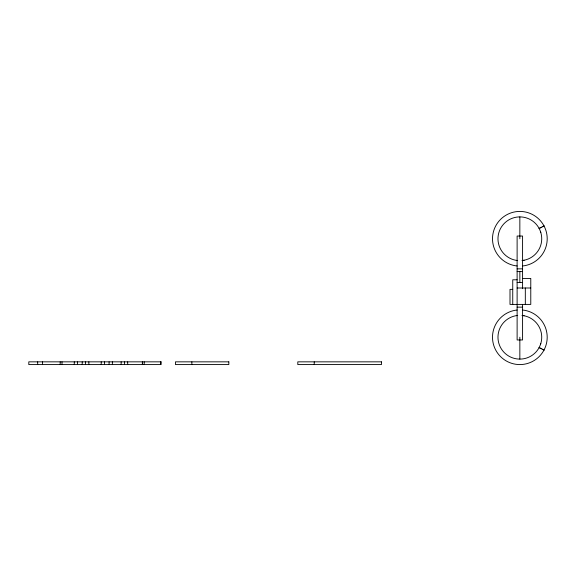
<?xml version="1.0" encoding="UTF-8"?>
<svg xmlns="http://www.w3.org/2000/svg" width="576" height="576" viewBox="0 0 576 576"><rect width="100%" height="100%" fill="white"/><g stroke="black" fill="none" stroke-linecap="round" stroke-linejoin="round"><path stroke-width="0.86" d="M540.454 344.599L540.785 343.584M523.058 260.417L524.117 260.23M517.118 268.855L522.583 268.855M517.118 271.591L522.583 271.591M522.569 278.431L530.777 278.431L530.777 304.409L510.005 304.409L510.005 289.368L512.741 289.368M517.118 279.792L512.741 279.792L512.741 304.409M517.118 282.528L522.583 282.528M517.118 288L530.777 288M517.118 307.145L522.583 307.145M523.058 315.583L524.117 315.77M540.454 231.401L540.785 232.416M525.319 288L525.319 304.409M522.583 288.655L522.583 236.038L517.118 236.038L517.118 339.962L522.583 339.962L522.583 304.409M519.847 216.893L519.847 238.774M519.847 271.591L519.847 282.528M519.847 337.226L519.847 359.107M314.222 361.843L314.222 364.579M191.866 361.843L191.866 364.579M160.682 361.843L160.682 364.579M160.488 361.843L160.488 364.579M144.194 361.843L144.194 364.579M142.553 361.843L142.553 364.579M142.351 361.843L142.358 364.579M127.692 361.843L127.692 364.579M124.423 361.843L124.423 364.579M121.14 361.843L121.14 364.579M112.37 361.843L112.37 364.579M109.087 361.843L109.087 364.579M104.479 361.843L104.479 364.579M101.21 361.843L101.21 364.579M88.862 361.843L88.862 364.579M85.493 361.843L85.493 364.579M82.21 361.843L82.21 364.579M77.53 361.843L77.53 364.579M74.268 361.843L74.268 364.579M62.006 361.843L62.006 364.579M60.185 361.843L60.185 364.579M42.552 361.843L42.552 364.579M37.685 361.843L37.685 364.579M517.176 265.982A27.346 27.346 0 0 1 496.634 224.33A27.346 27.346 0 0 1 543.082 224.33A27.346 27.346 0 0 1 522.533 265.982M522.533 310.018A27.346 27.346 0 0 1 543.074 351.67A27.346 27.346 0 0 1 496.627 351.67A27.346 27.346 0 0 1 517.169 310.018M517.709 260.546A21.881 21.881 0 0 1 501.271 227.218A21.881 21.881 0 0 1 538.43 227.218A21.881 21.881 0 0 1 521.993 260.546M521.993 315.454A21.881 21.881 0 0 1 538.43 348.782A21.881 21.881 0 0 1 501.271 348.782A21.881 21.881 0 0 1 517.709 315.454M539.143 347.544L541.188 348.689L539.143 347.544M542.023 349.078L542.873 349.538L542.023 349.078M543.982 350.1L543.024 349.618L543.967 350.122M541.21 227.354L539.143 228.456L541.21 227.354M542.873 226.462L542.023 226.922L542.873 226.462M543.967 225.878L543.024 226.382L543.982 225.9M161.042 361.843L28.8 361.843L28.8 364.579L161.042 364.579L161.042 361.843M228.838 361.843L175.457 361.843L175.457 364.579L228.838 364.579L228.838 361.843M381.456 361.843L297.806 361.843L297.806 364.579L381.456 364.579L381.456 361.843"/></g></svg>
